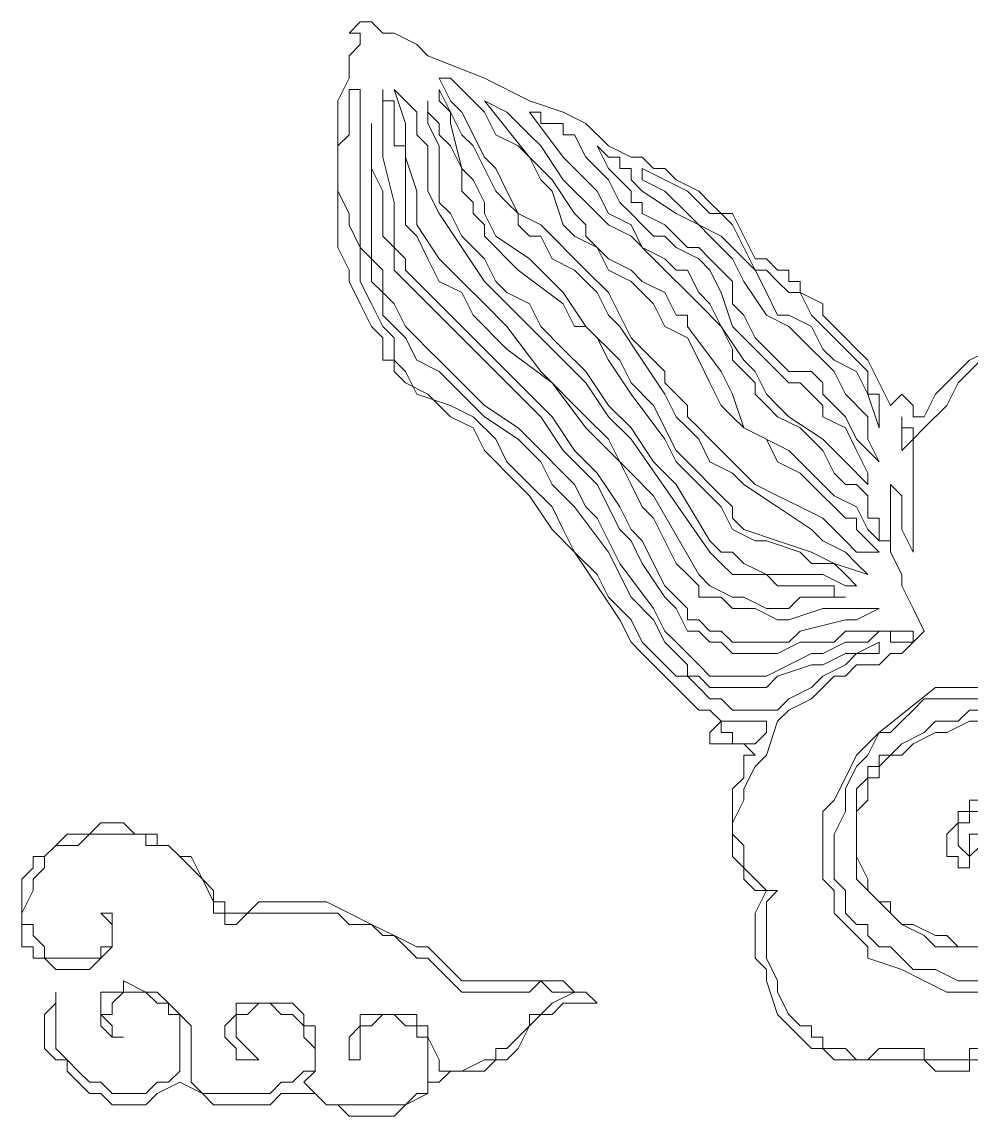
# Model space of a CAD drawing. Extents: x -66030 to 95157, y -13132 to 45879.
# Drawn here: x -16139.9 to -15811.2, y 15108.3 to 15487.1 of the extents above; entities that cross this region are included whole.
import ezdxf

# ---------------------------------------------------------------- set-up
doc = ezdxf.new("R2010")
doc.units = 0
doc.header["$LTSCALE"] = 100
doc.header["$MEASUREMENT"] = 0
doc.layers.get('0').update_dxf_attribs({"linetype": 'CONTINUOUS'})

msp = doc.modelspace()

# ---------------------------------------------------------------- linework, layer by layer
at = {"lineweight": 0}
for points in [[(-15807.91, 15127.79), (-15811.81, 15127.79), (-15811.81, 15123.88), (-15815.72, 15123.88), (-15815.72, 15123.88), (-15819.63, 15123.88), (-15819.63, 15123.88), (-15823.53, 15123.88), (-15827.44, 15127.79), (-15831.34, 15127.79), (-15835.25, 15127.79), (-15835.25, 15127.79), (-15839.16, 15127.79), (-15843.06, 15127.79), (-15846.97, 15127.79), (-15850.87, 15127.79), (-15858.69, 15127.79), (-15862.59, 15131.69), (-15866.5, 15131.69), (-15870.4, 15135.6), (-15870.4, 15135.6), (-15874.31, 15139.51), (-15874.31, 15139.51), (-15878.22, 15143.41), (-15882.12, 15155.13), (-15882.12, 15159.04), (-15886.03, 15162.94), (-15886.03, 15170.75), (-15886.03, 15174.66), (-15886.03, 15178.57), (-15882.12, 15186.38), (-15886.03, 15186.38), (-15889.93, 15190.28), (-15889.93, 15190.28), (-15889.93, 15194.19), (-15893.84, 15198.1), (-15893.84, 15202), (-15893.84, 15205.91), (-15893.84, 15213.72), (-15893.84, 15213.72), (-15893.84, 15217.63), (-15893.84, 15221.53), (-15889.93, 15225.44), (-15889.93, 15229.34), (-15889.93, 15233.25), (-15886.03, 15233.25), (-15889.93, 15237.16), (-15893.84, 15237.16), (-15897.75, 15237.16), (-15897.75, 15237.16), (-15901.65, 15237.16), (-15901.65, 15241.06), (-15897.75, 15244.97), (-15901.65, 15248.87), (-15905.56, 15248.87), (-15909.46, 15252.78), (-15913.37, 15256.69), (-15917.28, 15260.59), (-15917.28, 15260.59), (-15925.09, 15268.4), (-15928.99, 15272.31), (-15932.9, 15280.12), (-15940.71, 15291.84), (-15948.52, 15303.56), (-15956.33, 15311.37), (-15964.15, 15323.09), (-15968.05, 15326.99), (-15971.96, 15330.9), (-15975.86, 15334.81), (-15979.77, 15338.71), (-15983.68, 15346.52), (-15991.49, 15350.43), (-15995.39, 15354.34), (-15999.3, 15358.24), (-16007.11, 15362.15), (-16011.02, 15366.05), (-16011.02, 15369.96), (-16014.92, 15369.96), (-16014.92, 15377.77), (-16018.83, 15381.68), (-16022.74, 15389.49), (-16026.64, 15397.3), (-16026.64, 15401.21), (-16030.55, 15409.02), (-16030.55, 15412.92), (-16030.55, 15420.74), (-16030.55, 15428.55), (-16030.55, 15436.36), (-16030.55, 15440.27), (-16030.55, 15448.08), (-16030.55, 15455.89), (-16030.55, 15459.8), (-16026.64, 15467.61), (-16026.64, 15475.42), (-16022.74, 15479.33), (-16022.74, 15483.23), (-16026.64, 15483.23), (-16026.64, 15483.23), (-16022.74, 15487.14), (-16018.83, 15487.14), (-16014.92, 15483.23), (-16014.92, 15483.23), (-16011.02, 15483.23), (-16003.21, 15479.33), (-15999.3, 15475.42)], [(-16003.21, 15479.33), (-15999.3, 15475.42), (-15979.77, 15467.61), (-15964.15, 15459.8), (-15952.43, 15455.89), (-15944.62, 15451.98), (-15936.81, 15444.17), (-15928.99, 15440.27), (-15925.09, 15440.27), (-15921.18, 15436.36), (-15917.28, 15436.36), (-15913.37, 15432.45), (-15905.56, 15428.55), (-15901.65, 15424.64), (-15901.65, 15424.64), (-15897.75, 15420.74), (-15893.84, 15420.74), (-15889.93, 15412.92), (-15886.03, 15405.11), (-15882.12, 15405.11), (-15878.22, 15401.21), (-15874.31, 15401.21), (-15874.31, 15397.3), (-15870.4, 15397.3), (-15870.4, 15393.39), (-15862.59, 15389.49), (-15862.59, 15385.58), (-15858.69, 15381.68), (-15858.69, 15381.68), (-15854.78, 15377.77), (-15850.87, 15373.86), (-15846.97, 15369.96), (-15843.06, 15362.15), (-15839.16, 15354.34), (-15839.16, 15354.34), (-15839.16, 15354.34), (-15835.25, 15358.24), (-15835.25, 15358.24), (-15835.25, 15358.24), (-15835.25, 15358.24), (-15831.34, 15354.34), (-15831.34, 15354.34), (-15831.34, 15350.43), (-15831.34, 15350.43), (-15831.34, 15350.43), (-15827.44, 15350.43), (-15827.44, 15350.43), (-15823.53, 15358.24), (-15819.63, 15362.15), (-15815.72, 15366.05), (-15811.81, 15369.96), (-15804, 15373.86)], [(-15792.28, 15131.69), (-15811.81, 15131.69), (-15811.81, 15131.69), (-15811.81, 15127.79), (-15815.72, 15127.79), (-15815.72, 15127.79), (-15819.63, 15127.79), (-15823.53, 15127.79), (-15827.44, 15127.79), (-15827.44, 15131.69), (-15827.44, 15131.69), (-15831.34, 15131.69), (-15831.34, 15131.69), (-15835.25, 15131.69), (-15839.16, 15131.69), (-15843.06, 15131.69), (-15846.97, 15127.79), (-15850.87, 15127.79), (-15850.87, 15127.79), (-15854.78, 15131.69), (-15854.78, 15131.69), (-15858.69, 15131.69), (-15862.59, 15131.69), (-15862.59, 15135.6), (-15866.5, 15135.6), (-15866.5, 15139.51), (-15870.4, 15139.51), (-15874.31, 15143.41), (-15878.22, 15151.22), (-15878.22, 15155.13), (-15882.12, 15162.94), (-15882.12, 15166.85), (-15882.12, 15170.75), (-15882.12, 15170.75), (-15882.12, 15174.66), (-15882.12, 15178.57), (-15882.12, 15182.47), (-15878.22, 15186.38), (-15882.12, 15186.38), (-15886.03, 15190.28), (-15889.93, 15194.19), (-15889.93, 15194.19), (-15889.93, 15198.1), (-15889.93, 15198.1), (-15889.93, 15202), (-15893.84, 15205.91), (-15893.84, 15209.81), (-15893.84, 15209.81), (-15889.93, 15217.63), (-15889.93, 15221.53), (-15886.03, 15229.34), (-15882.12, 15233.25), (-15878.22, 15244.97), (-15874.31, 15248.87), (-15874.31, 15248.87), (-15866.5, 15252.78), (-15862.59, 15256.69), (-15858.69, 15260.59), (-15854.78, 15260.59), (-15850.87, 15264.5), (-15843.06, 15264.5), (-15839.16, 15268.4), (-15835.25, 15268.4), (-15831.34, 15272.31), (-15835.25, 15272.31), (-15835.25, 15272.31), (-15839.16, 15272.31), (-15839.16, 15276.22), (-15843.06, 15276.22), (-15846.97, 15272.31), (-15854.78, 15272.31), (-15862.59, 15268.4), (-15866.5, 15268.4), (-15874.31, 15264.5), (-15882.12, 15260.59), (-15889.93, 15260.59), (-15893.84, 15260.59), (-15897.75, 15260.59), (-15901.65, 15260.59), (-15905.56, 15264.5), (-15909.46, 15268.4), (-15909.46, 15268.4), (-15913.37, 15272.31), (-15917.28, 15276.22), (-15921.18, 15284.03), (-15932.9, 15299.65), (-15936.81, 15307.46), (-15940.71, 15315.28), (-15944.62, 15319.18), (-15948.52, 15326.99), (-15952.43, 15330.9), (-15960.24, 15338.71), (-15964.15, 15342.62), (-15968.05, 15346.52), (-15979.77, 15354.34), (-15987.58, 15362.15), (-15995.39, 15369.96), (-15999.3, 15373.86), (-16003.21, 15377.77), (-16007.11, 15381.68), (-16011.02, 15389.49), (-16014.92, 15393.39), (-16014.92, 15401.21), (-16018.83, 15405.11), (-16018.83, 15412.92), (-16018.83, 15416.83), (-16018.83, 15428.55), (-16018.83, 15436.36), (-16018.83, 15444.17), (-16018.83, 15451.98), (-16018.83, 15448.08), (-16018.83, 15448.08), (-16018.83, 15436.36), (-16014.92, 15428.55), (-16014.92, 15420.74), (-16014.92, 15412.92), (-16011.02, 15409.02), (-16011.02, 15401.21), (-16007.11, 15397.3), (-16007.11, 15397.3), (-15995.39, 15385.58), (-15983.68, 15373.86), (-15971.96, 15362.15), (-15960.24, 15350.43), (-15952.43, 15338.71), (-15940.71, 15326.99), (-15932.9, 15311.37), (-15928.99, 15307.46), (-15925.09, 15299.65), (-15917.28, 15287.93), (-15913.37, 15284.03), (-15909.46, 15276.22), (-15905.56, 15276.22), (-15901.65, 15272.31), (-15901.65, 15272.31), (-15897.75, 15272.31), (-15893.84, 15268.4), (-15893.84, 15268.4), (-15889.93, 15268.4), (-15886.03, 15268.4), (-15878.22, 15268.4), (-15870.4, 15272.31), (-15858.69, 15272.31), (-15854.78, 15276.22), (-15846.97, 15276.22), (-15839.16, 15276.22), (-15835.25, 15276.22), (-15835.25, 15276.22), (-15831.34, 15276.22), (-15831.34, 15272.31), (-15827.44, 15276.22), (-15827.44, 15276.22), (-15831.34, 15284.03), (-15835.25, 15291.84), (-15835.25, 15295.75), (-15839.16, 15303.56), (-15839.16, 15307.46), (-15839.16, 15315.28), (-15839.16, 15319.18), (-15839.16, 15319.18), (-15839.16, 15323.09), (-15839.16, 15323.09), (-15839.16, 15323.09), (-15839.16, 15326.99), (-15835.25, 15323.09), (-15835.25, 15315.28), (-15835.25, 15311.37), (-15831.34, 15303.56), (-15831.34, 15303.56), (-15831.34, 15307.46), (-15831.34, 15307.46), (-15831.34, 15319.18), (-15831.34, 15323.09), (-15831.34, 15326.99), (-15831.34, 15334.81), (-15831.34, 15338.71), (-15831.34, 15342.62), (-15827.44, 15346.52), (-15819.63, 15354.34), (-15815.72, 15362.15), (-15811.81, 15366.05), (-15807.91, 15369.96)], [(-15807.91, 15256.69), (-15811.81, 15256.69), (-15815.72, 15256.69), (-15819.63, 15256.69), (-15823.53, 15256.69), (-15843.06, 15241.06), (-15846.97, 15237.16), (-15850.87, 15233.25), (-15854.78, 15225.44), (-15858.69, 15217.63), (-15862.59, 15213.72), (-15862.59, 15205.91), (-15862.59, 15202), (-15862.59, 15198.1), (-15862.59, 15194.19), (-15862.59, 15190.28), (-15858.69, 15186.38), (-15858.69, 15182.47), (-15858.69, 15178.57), (-15854.78, 15174.66), (-15854.78, 15174.66), (-15850.87, 15170.75), (-15846.97, 15166.85), (-15846.97, 15162.94), (-15835.25, 15159.04), (-15827.44, 15155.13), (-15819.63, 15151.22), (-15815.72, 15151.22), (-15811.81, 15151.22), (-15807.91, 15151.22)], [(-15807.91, 15155.13), (-15815.72, 15155.13), (-15823.53, 15159.04), (-15831.34, 15159.04), (-15835.25, 15162.94), (-15839.16, 15166.85), (-15843.06, 15166.85), (-15846.97, 15170.75), (-15846.97, 15174.66), (-15850.87, 15174.66), (-15854.78, 15178.57), (-15854.78, 15182.47), (-15854.78, 15186.38), (-15858.69, 15190.28), (-15858.69, 15194.19), (-15858.69, 15198.1), (-15858.69, 15202), (-15858.69, 15205.91), (-15858.69, 15205.91), (-15854.78, 15213.72), (-15854.78, 15221.53), (-15850.87, 15229.34), (-15846.97, 15233.25), (-15843.06, 15241.06), (-15839.16, 15241.06), (-15835.25, 15244.97), (-15831.34, 15248.87), (-15827.44, 15252.78), (-15823.53, 15252.78), (-15819.63, 15252.78), (-15815.72, 15252.78), (-15811.81, 15252.78), (-15807.91, 15252.78)], [(-15807.91, 15248.87), (-15811.81, 15248.87), (-15815.72, 15244.97), (-15823.53, 15244.97), (-15827.44, 15241.06), (-15835.25, 15237.16), (-15839.16, 15233.25), (-15843.06, 15233.25), (-15843.06, 15229.34), (-15846.97, 15229.34), (-15846.97, 15225.44), (-15850.87, 15221.53), (-15850.87, 15217.63), (-15850.87, 15213.72), (-15850.87, 15209.81), (-15850.87, 15205.91), (-15850.87, 15198.1), (-15850.87, 15194.19), (-15850.87, 15190.28), (-15846.97, 15186.38), (-15843.06, 15182.47), (-15839.16, 15178.57), (-15835.25, 15174.66), (-15827.44, 15170.75), (-15823.53, 15166.85), (-15815.72, 15166.85), (-15811.81, 15166.85), (-15804, 15166.85)], [(-15804, 15244.97), (-15811.81, 15244.97), (-15819.63, 15241.06), (-15823.53, 15241.06), (-15831.34, 15237.16), (-15835.25, 15233.25), (-15839.16, 15233.25), (-15843.06, 15229.34), (-15843.06, 15225.44), (-15846.97, 15225.44), (-15846.97, 15221.53), (-15846.97, 15217.63), (-15850.87, 15213.72), (-15850.87, 15205.91), (-15850.87, 15202), (-15850.87, 15198.1), (-15846.97, 15190.28), (-15846.97, 15186.38), (-15843.06, 15182.47), (-15839.16, 15182.47), (-15839.16, 15178.57), (-15835.25, 15174.66), (-15831.34, 15174.66), (-15823.53, 15170.75), (-15819.63, 15170.75), (-15815.72, 15166.85), (-15807.91, 15166.85)], [(-15807.91, 15202), (-15811.81, 15198.1), (-15811.81, 15198.1), (-15811.81, 15194.19), (-15815.72, 15194.19), (-15815.72, 15198.1), (-15819.63, 15198.1), (-15819.63, 15202), (-15819.63, 15205.91), (-15819.63, 15205.91), (-15819.63, 15205.91), (-15815.72, 15209.81), (-15815.72, 15213.72), (-15815.72, 15213.72), (-15811.81, 15213.72), (-15811.81, 15217.63), (-15807.91, 15217.63)], [(-15807.91, 15205.91), (-15811.81, 15205.91), (-15811.81, 15202), (-15811.81, 15198.1), (-15811.81, 15198.1), (-15815.72, 15202), (-15815.72, 15202), (-15815.72, 15205.91), (-15815.72, 15205.91), (-15815.72, 15205.91), (-15815.72, 15209.81), (-15811.81, 15209.81), (-15811.81, 15213.72), (-15807.91, 15213.72)]]:
    msp.add_lwpolyline(points, dxfattribs=at)
for points in [[(-15975.86, 15448.08), (-15968.05, 15444.17), (-15964.15, 15440.27), (-15960.24, 15432.45), (-15956.33, 15428.55), (-15952.43, 15416.83), (-15948.52, 15412.92), (-15940.71, 15409.02), (-15936.81, 15401.21), (-15928.99, 15397.3), (-15921.18, 15389.49), (-15917.28, 15381.68), (-15909.46, 15377.77), (-15905.56, 15369.96), (-15901.65, 15362.15), (-15897.75, 15354.34), (-15893.84, 15350.43), (-15889.93, 15346.52), (-15882.12, 15342.62), (-15878.22, 15334.81), (-15870.4, 15330.9), (-15862.59, 15323.09), (-15858.69, 15319.18), (-15854.78, 15315.28), (-15850.87, 15315.28), (-15850.87, 15311.37), (-15846.97, 15307.46), (-15843.06, 15303.56), (-15846.97, 15303.56), (-15850.87, 15303.56), (-15854.78, 15307.46), (-15858.69, 15311.37), (-15862.59, 15315.28), (-15870.4, 15319.18), (-15878.22, 15323.09), (-15886.03, 15326.99), (-15893.84, 15334.81), (-15901.65, 15342.62), (-15905.56, 15346.52), (-15909.46, 15350.43), (-15909.46, 15354.34), (-15913.37, 15358.24), (-15917.28, 15362.15), (-15917.28, 15366.05), (-15928.99, 15377.77), (-15932.9, 15385.58), (-15936.81, 15393.39), (-15944.62, 15401.21), (-15948.52, 15405.11), (-15956.33, 15412.92), (-15960.24, 15416.83), (-15968.05, 15420.74), (-15971.96, 15428.55), (-15975.86, 15436.36), (-15979.77, 15440.27), (-15987.58, 15455.89), (-15991.49, 15459.8), (-15995.39, 15467.61), (-15991.49, 15467.61), (-15987.58, 15463.7), (-15987.58, 15463.7), (-15983.68, 15459.8), (-15979.77, 15455.89), (-15975.86, 15448.08)], [(-16022.74, 15463.7), (-16022.74, 15436.36), (-16022.74, 15424.64), (-16022.74, 15416.83), (-16022.74, 15409.02), (-16018.83, 15405.11), (-16018.83, 15397.3), (-16014.92, 15393.39), (-16014.92, 15385.58), (-16011.02, 15381.68), (-16007.11, 15377.77), (-16003.21, 15369.96), (-15995.39, 15366.05), (-15991.49, 15362.15), (-15987.58, 15358.24), (-15979.77, 15350.43), (-15968.05, 15342.62), (-15964.15, 15338.71), (-15960.24, 15334.81), (-15956.33, 15326.99), (-15948.52, 15319.18), (-15936.81, 15303.56), (-15928.99, 15287.93), (-15921.18, 15280.12), (-15917.28, 15272.31), (-15913.37, 15268.4), (-15909.46, 15264.5), (-15909.46, 15260.59), (-15905.56, 15260.59), (-15901.65, 15256.69), (-15897.75, 15256.69), (-15893.84, 15256.69), (-15889.93, 15256.69), (-15882.12, 15256.69), (-15878.22, 15260.59), (-15866.5, 15264.5), (-15862.59, 15264.5), (-15854.78, 15268.4), (-15850.87, 15268.4), (-15843.06, 15272.31), (-15843.06, 15268.4), (-15846.97, 15268.4), (-15850.87, 15268.4), (-15854.78, 15264.5), (-15862.59, 15260.59), (-15866.5, 15256.69), (-15874.31, 15252.78), (-15878.22, 15248.87), (-15882.12, 15248.87), (-15886.03, 15248.87), (-15889.93, 15248.87), (-15893.84, 15248.87), (-15897.75, 15252.78), (-15901.65, 15252.78), (-15905.56, 15256.69), (-15909.46, 15260.59), (-15913.37, 15260.59), (-15917.28, 15264.5), (-15925.09, 15272.31), (-15928.99, 15280.12), (-15936.81, 15287.93), (-15940.71, 15295.75), (-15948.52, 15303.56), (-15952.43, 15311.37), (-15956.33, 15319.18), (-15964.15, 15326.99), (-15971.96, 15334.81), (-15975.86, 15342.62), (-15983.68, 15350.43), (-15991.49, 15354.34), (-16003.21, 15358.24), (-16007.11, 15366.05), (-16011.02, 15369.96), (-16011.02, 15377.77), (-16014.92, 15381.68), (-16018.83, 15389.49), (-16022.74, 15397.3), (-16022.74, 15401.21), (-16022.74, 15409.02), (-16026.64, 15416.83), (-16026.64, 15420.74), (-16030.55, 15428.55), (-16030.55, 15436.36), (-16030.55, 15444.17), (-16026.64, 15448.08), (-16026.64, 15455.89), (-16026.64, 15463.7), (-16022.74, 15463.7)], [(-16007.11, 15444.17), (-16007.11, 15436.36), (-16007.11, 15428.55), (-16007.11, 15420.74), (-16007.11, 15416.83), (-16003.21, 15412.92), (-15999.3, 15405.11), (-15995.39, 15397.3), (-15987.58, 15393.39), (-15983.68, 15385.58), (-15971.96, 15373.86), (-15956.33, 15362.15), (-15944.62, 15346.52), (-15940.71, 15342.62), (-15932.9, 15334.81), (-15928.99, 15326.99), (-15925.09, 15319.18), (-15921.18, 15315.28), (-15917.28, 15307.46), (-15913.37, 15299.65), (-15909.46, 15295.75), (-15905.56, 15291.84), (-15905.56, 15287.93), (-15897.75, 15287.93), (-15893.84, 15284.03), (-15889.93, 15284.03), (-15886.03, 15284.03), (-15878.22, 15280.12), (-15874.31, 15280.12), (-15862.59, 15284.03), (-15858.69, 15284.03), (-15854.78, 15284.03), (-15846.97, 15284.03), (-15843.06, 15284.03), (-15850.87, 15280.12), (-15854.78, 15280.12), (-15870.4, 15276.22), (-15874.31, 15272.31), (-15882.12, 15272.31), (-15886.03, 15272.31), (-15889.93, 15272.31), (-15889.93, 15272.31), (-15893.84, 15272.31), (-15897.75, 15276.22), (-15901.65, 15276.22), (-15905.56, 15280.12), (-15909.46, 15280.12), (-15909.46, 15284.03), (-15913.37, 15287.93), (-15917.28, 15291.84), (-15925.09, 15307.46), (-15928.99, 15311.37), (-15932.9, 15319.18), (-15940.71, 15330.9), (-15948.52, 15338.71), (-15956.33, 15350.43), (-15964.15, 15358.24), (-15983.68, 15377.77), (-16003.21, 15397.3), (-16003.21, 15397.3), (-16007.11, 15401.21), (-16007.11, 15405.11), (-16011.02, 15409.02), (-16011.02, 15416.83), (-16011.02, 15424.64), (-16014.92, 15440.27), (-16014.92, 15448.08), (-16014.92, 15455.89), (-16014.92, 15463.7), (-16014.92, 15459.8), (-16011.02, 15459.8), (-16011.02, 15451.98), (-16011.02, 15448.08), (-16011.02, 15444.17), (-16007.11, 15444.17)], [(-15995.39, 15420.74), (-15987.58, 15409.02), (-15979.77, 15397.3), (-15971.96, 15389.49), (-15960.24, 15377.77), (-15952.43, 15369.96), (-15944.62, 15362.15), (-15936.81, 15350.43), (-15928.99, 15342.62), (-15901.65, 15303.56), (-15901.65, 15303.56), (-15897.75, 15299.65), (-15893.84, 15295.75), (-15886.03, 15295.75), (-15882.12, 15295.75), (-15878.22, 15291.84), (-15870.4, 15291.84), (-15858.69, 15291.84), (-15858.69, 15291.84), (-15858.69, 15291.84), (-15858.69, 15287.93), (-15854.78, 15287.93), (-15854.78, 15287.93), (-15870.4, 15287.93), (-15874.31, 15284.03), (-15882.12, 15284.03), (-15889.93, 15287.93), (-15893.84, 15287.93), (-15901.65, 15291.84), (-15901.65, 15291.84), (-15905.56, 15295.75), (-15921.18, 15323.09), (-15928.99, 15330.9), (-15932.9, 15334.81), (-15936.81, 15342.62), (-15944.62, 15350.43), (-15960.24, 15366.05), (-15971.96, 15381.68), (-15979.77, 15389.49), (-15987.58, 15397.3), (-15995.39, 15405.11), (-16003.21, 15416.83), (-16003.21, 15428.55), (-16007.11, 15440.27), (-16007.11, 15451.98), (-16011.02, 15463.7), (-16007.11, 15459.8), (-16007.11, 15459.8), (-16003.21, 15455.89), (-16003.21, 15448.08), (-15999.3, 15444.17), (-15999.3, 15432.45), (-15999.3, 15428.55), (-15995.39, 15420.74)], [(-15960.24, 15412.92), (-15956.33, 15405.11), (-15948.52, 15401.21), (-15944.62, 15397.3), (-15940.71, 15393.39), (-15936.81, 15385.58), (-15932.9, 15381.68), (-15925.09, 15369.96), (-15917.28, 15358.24), (-15913.37, 15350.43), (-15909.46, 15346.52), (-15905.56, 15342.62), (-15901.65, 15334.81), (-15893.84, 15330.9), (-15889.93, 15326.99), (-15878.22, 15319.18), (-15866.5, 15311.37), (-15862.59, 15307.46), (-15854.78, 15303.56), (-15850.87, 15299.65), (-15846.97, 15295.75), (-15858.69, 15299.65), (-15866.5, 15303.56), (-15878.22, 15307.46), (-15889.93, 15311.37), (-15893.84, 15315.28), (-15893.84, 15319.18), (-15897.75, 15323.09), (-15901.65, 15326.99), (-15905.56, 15330.9), (-15913.37, 15338.71), (-15921.18, 15354.34), (-15928.99, 15362.15), (-15932.9, 15369.96), (-15944.62, 15381.68), (-15952.43, 15393.39), (-15964.15, 15405.11), (-15975.86, 15412.92), (-15979.77, 15420.74), (-15979.77, 15424.64), (-15983.68, 15432.45), (-15987.58, 15436.36), (-15991.49, 15451.98), (-15991.49, 15455.89), (-15995.39, 15463.7), (-15995.39, 15459.8), (-15991.49, 15455.89), (-15987.58, 15448.08), (-15983.68, 15444.17), (-15979.77, 15436.36), (-15975.86, 15428.55), (-15971.96, 15424.64), (-15968.05, 15420.74), (-15968.05, 15416.83), (-15964.15, 15412.92), (-15960.24, 15412.92)], [(-15987.58, 15428.55), (-15983.68, 15424.64), (-15983.68, 15420.74), (-15979.77, 15416.83), (-15979.77, 15412.92), (-15975.86, 15409.02), (-15971.96, 15405.11), (-15968.05, 15401.21), (-15952.43, 15389.49), (-15948.52, 15381.68), (-15944.62, 15381.68), (-15940.71, 15377.77), (-15936.81, 15369.96), (-15928.99, 15358.24), (-15917.28, 15342.62), (-15913.37, 15334.81), (-15905.56, 15326.99), (-15897.75, 15319.18), (-15893.84, 15311.37), (-15886.03, 15307.46), (-15882.12, 15307.46), (-15870.4, 15303.56), (-15866.5, 15299.65), (-15858.69, 15299.65), (-15854.78, 15295.75), (-15850.87, 15291.84), (-15850.87, 15291.84), (-15854.78, 15291.84), (-15862.59, 15295.75), (-15874.31, 15295.75), (-15882.12, 15295.75), (-15889.93, 15299.65), (-15889.93, 15299.65), (-15893.84, 15303.56), (-15897.75, 15303.56), (-15901.65, 15307.46), (-15913.37, 15326.99), (-15921.18, 15334.81), (-15928.99, 15346.52), (-15936.81, 15354.34), (-15944.62, 15366.05), (-15952.43, 15373.86), (-15960.24, 15381.68), (-15964.15, 15389.49), (-15971.96, 15393.39), (-15975.86, 15397.3), (-15979.77, 15405.11), (-15983.68, 15409.02), (-15987.58, 15412.92), (-15991.49, 15420.74), (-15995.39, 15424.64), (-15995.39, 15444.17), (-15999.3, 15451.98), (-15999.3, 15455.89), (-15999.3, 15459.8), (-15999.3, 15459.8), (-15999.3, 15455.89), (-15995.39, 15451.98), (-15995.39, 15448.08), (-15991.49, 15444.17), (-15987.58, 15436.36), (-15987.58, 15432.45), (-15987.58, 15428.55)], [(-15940.71, 15420.74), (-15936.81, 15416.83), (-15928.99, 15412.92), (-15921.18, 15405.11), (-15917.28, 15401.21), (-15909.46, 15393.39), (-15905.56, 15389.49), (-15897.75, 15381.68), (-15893.84, 15373.86), (-15893.84, 15369.96), (-15889.93, 15366.05), (-15886.03, 15362.15), (-15886.03, 15358.24), (-15882.12, 15354.34), (-15878.22, 15350.43), (-15870.4, 15346.52), (-15862.59, 15338.71), (-15858.69, 15330.9), (-15854.78, 15326.99), (-15850.87, 15326.99), (-15846.97, 15323.09), (-15846.97, 15315.28), (-15843.06, 15315.28), (-15843.06, 15315.28), (-15843.06, 15311.37), (-15843.06, 15307.46), (-15839.16, 15307.46), (-15843.06, 15307.46), (-15846.97, 15311.37), (-15850.87, 15319.18), (-15858.69, 15323.09), (-15862.59, 15326.99), (-15874.31, 15338.71), (-15889.93, 15346.52), (-15893.84, 15358.24), (-15897.75, 15366.05), (-15909.46, 15381.68), (-15909.46, 15385.58), (-15913.37, 15385.58), (-15917.28, 15393.39), (-15925.09, 15397.3), (-15928.99, 15401.21), (-15936.81, 15405.11), (-15940.71, 15409.02), (-15944.62, 15412.92), (-15944.62, 15416.83), (-15948.52, 15420.74), (-15948.52, 15420.74), (-15956.33, 15432.45), (-15964.15, 15440.27), (-15979.77, 15459.8), (-15979.77, 15459.8), (-15971.96, 15455.89), (-15968.05, 15451.98), (-15964.15, 15448.08), (-15960.24, 15444.17), (-15952.43, 15432.45), (-15940.71, 15420.74)], [(-15917.28, 15412.92), (-15913.37, 15409.02), (-15905.56, 15405.11), (-15901.65, 15401.21), (-15897.75, 15393.39), (-15893.84, 15381.68), (-15886.03, 15373.86), (-15878.22, 15366.05), (-15874.31, 15362.15), (-15870.4, 15362.15), (-15866.5, 15358.24), (-15862.59, 15354.34), (-15862.59, 15350.43), (-15854.78, 15346.52), (-15850.87, 15338.71), (-15846.97, 15330.9), (-15846.97, 15326.99), (-15854.78, 15334.81), (-15862.59, 15342.62), (-15874.31, 15350.43), (-15878.22, 15354.34), (-15882.12, 15358.24), (-15886.03, 15366.05), (-15889.93, 15369.96), (-15897.75, 15381.68), (-15901.65, 15389.49), (-15905.56, 15393.39), (-15909.46, 15401.21), (-15913.37, 15401.21), (-15917.28, 15405.11), (-15925.09, 15409.02), (-15928.99, 15416.83), (-15936.81, 15420.74), (-15940.71, 15428.55), (-15948.52, 15436.36), (-15952.43, 15440.27), (-15964.15, 15455.89), (-15960.24, 15455.89), (-15960.24, 15451.98), (-15952.43, 15451.98), (-15952.43, 15448.08), (-15948.52, 15448.08), (-15944.62, 15440.27), (-15940.71, 15436.36), (-15936.81, 15432.45), (-15932.9, 15424.64), (-15928.99, 15420.74), (-15928.99, 15420.74), (-15925.09, 15416.83), (-15925.09, 15416.83), (-15921.18, 15412.92), (-15917.28, 15412.92)], [(-15925.09, 15428.55), (-15913.37, 15420.74), (-15905.56, 15416.83), (-15901.65, 15412.92), (-15897.75, 15409.02), (-15893.84, 15405.11), (-15889.93, 15397.3), (-15882.12, 15385.58), (-15874.31, 15381.68), (-15870.4, 15377.77), (-15870.4, 15377.77), (-15866.5, 15373.86), (-15862.59, 15369.96), (-15858.69, 15366.05), (-15854.78, 15358.24), (-15846.97, 15350.43), (-15846.97, 15342.62), (-15843.06, 15334.81), (-15843.06, 15334.81), (-15846.97, 15338.71), (-15850.87, 15342.62), (-15854.78, 15350.43), (-15858.69, 15354.34), (-15862.59, 15358.24), (-15862.59, 15362.15), (-15866.5, 15366.05), (-15874.31, 15366.05), (-15878.22, 15369.96), (-15878.22, 15369.96), (-15882.12, 15373.86), (-15882.12, 15373.86), (-15886.03, 15377.77), (-15889.93, 15385.58), (-15893.84, 15389.49), (-15893.84, 15397.3), (-15897.75, 15401.21), (-15901.65, 15405.11), (-15901.65, 15405.11), (-15905.56, 15409.02), (-15909.46, 15409.02), (-15913.37, 15412.92), (-15917.28, 15416.83), (-15925.09, 15420.74), (-15925.09, 15424.64), (-15928.99, 15424.64), (-15928.99, 15428.55), (-15932.9, 15432.45), (-15932.9, 15432.45), (-15936.81, 15436.36), (-15940.71, 15444.17), (-15936.81, 15440.27), (-15932.9, 15440.27), (-15932.9, 15436.36), (-15928.99, 15436.36), (-15928.99, 15432.45), (-15925.09, 15428.55)], [(-15893.84, 15416.83), (-15889.93, 15409.02), (-15886.03, 15401.21), (-15882.12, 15401.21), (-15878.22, 15397.3), (-15874.31, 15393.39), (-15870.4, 15393.39), (-15866.5, 15385.58), (-15862.59, 15381.68), (-15858.69, 15377.77), (-15854.78, 15373.86), (-15850.87, 15369.96), (-15846.97, 15366.05), (-15846.97, 15358.24), (-15843.06, 15358.24), (-15843.06, 15354.34), (-15843.06, 15354.34), (-15843.06, 15354.34), (-15843.06, 15350.43), (-15843.06, 15350.43), (-15843.06, 15346.52), (-15843.06, 15346.52), (-15846.97, 15358.24), (-15850.87, 15366.05), (-15858.69, 15369.96), (-15862.59, 15373.86), (-15866.5, 15381.68), (-15874.31, 15385.58), (-15878.22, 15385.58), (-15882.12, 15393.39), (-15886.03, 15401.21), (-15889.93, 15405.11), (-15897.75, 15412.92), (-15905.56, 15416.83), (-15909.46, 15420.74), (-15917.28, 15428.55), (-15925.09, 15432.45), (-15925.09, 15432.45), (-15925.09, 15432.45), (-15925.09, 15436.36), (-15925.09, 15436.36), (-15917.28, 15432.45), (-15909.46, 15428.55), (-15901.65, 15420.74), (-15897.75, 15420.74), (-15893.84, 15416.83)], [(-15835.25, 15338.71), (-15835.25, 15338.71), (-15835.25, 15338.71), (-15835.25, 15342.62), (-15835.25, 15342.62), (-15835.25, 15346.52), (-15835.25, 15350.43), (-15835.25, 15350.43), (-15835.25, 15346.52), (-15831.34, 15346.52), (-15831.34, 15342.62), (-15831.34, 15342.62), (-15831.34, 15342.62), (-15835.25, 15338.71)], [(-15882.12, 15244.97), (-15882.12, 15244.97), (-15882.12, 15241.06), (-15886.03, 15237.16), (-15886.03, 15237.16), (-15889.93, 15237.16), (-15893.84, 15237.16), (-15893.84, 15237.16), (-15893.84, 15241.06), (-15897.75, 15241.06), (-15897.75, 15241.06), (-15897.75, 15244.97), (-15893.84, 15244.97), (-15893.84, 15244.97), (-15893.84, 15244.97), (-15889.93, 15244.97), (-15886.03, 15244.97), (-15882.12, 15244.97)], [(-16073.51, 15186.38), (-16073.51, 15186.38), (-16073.51, 15182.47), (-16069.61, 15182.47), (-16069.61, 15182.47), (-16069.61, 15178.57), (-16069.61, 15178.57), (-16073.51, 15178.57), (-16073.51, 15182.47), (-16077.42, 15190.28), (-16081.33, 15194.19), (-16085.23, 15198.1), (-16089.14, 15202), (-16096.95, 15202), (-16096.95, 15205.91), (-16100.86, 15205.91), (-16104.76, 15205.91), (-16104.76, 15205.91), (-16112.57, 15205.91), (-16116.48, 15205.91), (-16120.39, 15202), (-16124.29, 15202), (-16128.2, 15202), (-16132.1, 15198.1), (-16132.1, 15194.19), (-16136.01, 15190.28), (-16136.01, 15186.38), (-16139.92, 15178.57), (-16139.92, 15174.66), (-16136.01, 15174.66), (-16136.01, 15170.75), (-16132.1, 15166.85), (-16132.1, 15166.85), (-16132.1, 15162.94), (-16128.2, 15162.94), (-16128.2, 15162.94), (-16124.29, 15162.94), (-16124.29, 15162.94), (-16116.48, 15162.94), (-16112.57, 15162.94), (-16112.57, 15162.94), (-16112.57, 15166.85), (-16108.67, 15166.85), (-16108.67, 15166.85), (-16108.67, 15170.75), (-16108.67, 15174.66), (-16112.57, 15178.57), (-16112.57, 15178.57), (-16112.57, 15178.57), (-16108.67, 15178.57), (-16108.67, 15178.57), (-16108.67, 15174.66), (-16108.67, 15170.75), (-16108.67, 15166.85), (-16108.67, 15166.85), (-16108.67, 15166.85), (-16112.57, 15162.94), (-16112.57, 15162.94), (-16116.48, 15159.04), (-16116.48, 15159.04), (-16124.29, 15159.04), (-16128.2, 15159.04), (-16132.1, 15162.94), (-16136.01, 15162.94), (-16136.01, 15162.94), (-16136.01, 15166.85), (-16139.92, 15166.85), (-16139.92, 15170.75), (-16139.92, 15174.66), (-16139.92, 15178.57), (-16139.92, 15186.38), (-16139.92, 15190.28), (-16136.01, 15194.19), (-16136.01, 15198.1), (-16132.1, 15198.1), (-16128.2, 15202), (-16124.29, 15205.91), (-16116.48, 15205.91), (-16112.57, 15209.81), (-16104.76, 15209.81), (-16100.86, 15205.91), (-16093.04, 15205.91), (-16093.04, 15202), (-16089.14, 15202), (-16085.23, 15198.1), (-16081.33, 15198.1), (-16077.42, 15190.28), (-16073.51, 15186.38)], [(-16003.21, 15166.85), (-15999.3, 15166.85), (-15995.39, 15162.94), (-15991.49, 15159.04), (-15987.58, 15155.13), (-15983.68, 15155.13), (-15979.77, 15155.13), (-15975.86, 15155.13), (-15971.96, 15155.13), (-15968.05, 15155.13), (-15964.15, 15155.13), (-15960.24, 15155.13), (-15956.33, 15155.13), (-15952.43, 15155.13), (-15948.52, 15151.22), (-15944.62, 15151.22), (-15940.71, 15147.32), (-15944.62, 15147.32), (-15944.62, 15147.32), (-15948.52, 15147.32), (-15952.43, 15147.32), (-15956.33, 15143.41), (-15956.33, 15143.41), (-15960.24, 15143.41), (-15964.15, 15139.51), (-15968.05, 15131.69), (-15971.96, 15127.79), (-15971.96, 15127.79), (-15975.86, 15127.79), (-15979.77, 15123.88), (-15979.77, 15123.88), (-15983.68, 15123.88), (-15987.58, 15123.88), (-15991.49, 15123.88), (-15995.39, 15119.98), (-15999.3, 15119.98), (-15999.3, 15119.98), (-15999.3, 15116.07), (-15999.3, 15116.07), (-16007.11, 15112.17), (-16011.02, 15108.26), (-16014.92, 15108.26), (-16018.83, 15108.26), (-16026.64, 15108.26), (-16030.55, 15112.17), (-16034.45, 15112.17), (-16038.36, 15116.07), (-16042.27, 15116.07), (-16042.27, 15116.07), (-16046.17, 15116.07), (-16046.17, 15116.07), (-16050.08, 15116.07), (-16053.98, 15112.17), (-16057.89, 15112.17), (-16061.8, 15112.17), (-16061.8, 15112.17), (-16065.7, 15112.17), (-16073.51, 15112.17), (-16077.42, 15116.07), (-16085.23, 15119.98), (-16093.04, 15116.07), (-16096.95, 15112.17), (-16104.76, 15112.17), (-16108.67, 15112.17), (-16112.57, 15116.07), (-16116.48, 15116.07), (-16120.39, 15119.98), (-16124.29, 15123.88), (-16124.29, 15127.79), (-16128.2, 15127.79), (-16132.1, 15131.69), (-16132.1, 15135.6), (-16132.1, 15139.51), (-16132.1, 15139.51), (-16132.1, 15143.41), (-16128.2, 15147.32), (-16128.2, 15151.22), (-16128.2, 15151.22), (-16128.2, 15147.32), (-16128.2, 15143.41), (-16128.2, 15143.41), (-16128.2, 15139.51), (-16128.2, 15135.6), (-16128.2, 15131.69), (-16124.29, 15127.79), (-16124.29, 15127.79), (-16120.39, 15123.88), (-16116.48, 15119.98), (-16112.57, 15119.98), (-16108.67, 15116.07), (-16104.76, 15116.07), (-16104.76, 15116.07), (-16100.86, 15116.07), (-16096.95, 15116.07), (-16093.04, 15119.98), (-16089.14, 15119.98), (-16089.14, 15119.98), (-16085.23, 15123.88), (-16085.23, 15123.88), (-16085.23, 15131.69), (-16085.23, 15135.6), (-16085.23, 15135.6), (-16085.23, 15139.51), (-16085.23, 15143.41), (-16089.14, 15143.41), (-16089.14, 15147.32), (-16093.04, 15147.32), (-16096.95, 15151.22), (-16100.86, 15151.22), (-16104.76, 15151.22), (-16108.67, 15147.32), (-16108.67, 15147.32), (-16108.67, 15147.32), (-16108.67, 15143.41), (-16112.57, 15143.41), (-16108.67, 15139.51), (-16108.67, 15139.51), (-16108.67, 15135.6), (-16104.76, 15135.6), (-16108.67, 15135.6), (-16108.67, 15135.6), (-16108.67, 15135.6), (-16112.57, 15139.51), (-16112.57, 15143.41), (-16112.57, 15147.32), (-16112.57, 15147.32), (-16112.57, 15147.32), (-16112.57, 15151.22), (-16108.67, 15151.22), (-16104.76, 15151.22), (-16104.76, 15155.13), (-16096.95, 15151.22), (-16093.04, 15151.22), (-16089.14, 15147.32), (-16089.14, 15147.32), (-16085.23, 15143.41), (-16085.23, 15143.41), (-16081.33, 15139.51), (-16081.33, 15139.51), (-16081.33, 15135.6), (-16081.33, 15135.6), (-16081.33, 15131.69), (-16081.33, 15127.79), (-16081.33, 15123.88), (-16081.33, 15119.98), (-16081.33, 15119.98), (-16081.33, 15119.98), (-16077.42, 15116.07), (-16077.42, 15116.07), (-16073.51, 15116.07), (-16069.61, 15116.07), (-16065.7, 15116.07), (-16061.8, 15116.07), (-16057.89, 15116.07), (-16053.98, 15116.07), (-16050.08, 15119.98), (-16046.17, 15119.98), (-16042.27, 15123.88), (-16038.36, 15123.88), (-16038.36, 15127.79), (-16038.36, 15127.79), (-16038.36, 15131.69), (-16042.27, 15135.6), (-16042.27, 15139.51), (-16046.17, 15143.41), (-16050.08, 15143.41), (-16053.98, 15147.32), (-16057.89, 15147.32), (-16057.89, 15147.32), (-16061.8, 15143.41), (-16061.8, 15143.41), (-16065.7, 15143.41), (-16065.7, 15139.51), (-16065.7, 15135.6), (-16065.7, 15135.6), (-16065.7, 15135.6), (-16057.89, 15127.79), (-16061.8, 15127.79), (-16061.8, 15127.79), (-16065.7, 15127.79), (-16065.7, 15131.69), (-16065.7, 15131.69), (-16069.61, 15135.6), (-16069.61, 15139.51), (-16065.7, 15143.41), (-16065.7, 15143.41), (-16065.7, 15147.32), (-16061.8, 15147.32), (-16061.8, 15147.32), (-16057.89, 15147.32), (-16057.89, 15147.32), (-16053.98, 15147.32), (-16050.08, 15147.32), (-16046.17, 15147.32), (-16042.27, 15143.41), (-16042.27, 15143.41), (-16042.27, 15139.51), (-16038.36, 15139.51), (-16038.36, 15135.6), (-16038.36, 15135.6), (-16038.36, 15131.69), (-16038.36, 15127.79), (-16038.36, 15127.79), (-16038.36, 15123.88), (-16038.36, 15123.88), (-16042.27, 15119.98), (-16042.27, 15119.98), (-16038.36, 15116.07), (-16038.36, 15116.07), (-16034.45, 15112.17), (-16030.55, 15112.17), (-16026.64, 15112.17), (-16022.74, 15112.17), (-16014.92, 15112.17), (-16011.02, 15112.17), (-16007.11, 15112.17), (-16003.21, 15116.07), (-15999.3, 15116.07), (-15999.3, 15119.98), (-15999.3, 15123.88), (-15999.3, 15127.79), (-15999.3, 15131.69), (-15999.3, 15135.6), (-16003.21, 15135.6), (-16003.21, 15139.51), (-16003.21, 15139.51), (-16007.11, 15139.51), (-16011.02, 15143.41), (-16014.92, 15143.41), (-16018.83, 15139.51), (-16018.83, 15139.51), (-16022.74, 15139.51), (-16022.74, 15135.6), (-16022.74, 15135.6), (-16022.74, 15131.69), (-16022.74, 15127.79), (-16022.74, 15127.79), (-16022.74, 15127.79), (-16026.64, 15127.79), (-16026.64, 15131.69), (-16026.64, 15131.69), (-16026.64, 15135.6), (-16026.64, 15135.6), (-16022.74, 15139.51), (-16022.74, 15139.51), (-16022.74, 15143.41), (-16018.83, 15143.41), (-16018.83, 15143.41), (-16014.92, 15143.41), (-16011.02, 15143.41), (-16007.11, 15143.41), (-16003.21, 15143.41), (-16003.21, 15139.51), (-15999.3, 15139.51), (-15999.3, 15135.6), (-15999.3, 15135.6), (-15995.39, 15127.79), (-15995.39, 15127.79), (-15995.39, 15127.79), (-15995.39, 15123.88), (-15995.39, 15123.88), (-15991.49, 15123.88), (-15991.49, 15123.88), (-15987.58, 15123.88), (-15979.77, 15127.79), (-15975.86, 15127.79), (-15975.86, 15131.69), (-15971.96, 15131.69), (-15968.05, 15135.6), (-15964.15, 15139.51), (-15964.15, 15143.41), (-15960.24, 15143.41), (-15956.33, 15147.32), (-15948.52, 15151.22), (-15952.43, 15151.22), (-15956.33, 15151.22), (-15956.33, 15151.22), (-15960.24, 15155.13), (-15964.15, 15151.22), (-15968.05, 15151.22), (-15975.86, 15151.22), (-15979.77, 15151.22), (-15983.68, 15151.22), (-15983.68, 15151.22), (-15987.58, 15151.22), (-15991.49, 15155.13), (-15995.39, 15159.04), (-15999.3, 15162.94), (-16003.21, 15162.94), (-16007.11, 15166.85), (-16011.02, 15170.75), (-16014.92, 15170.75), (-16018.83, 15174.66), (-16026.64, 15174.66), (-16030.55, 15178.57), (-16034.45, 15178.57), (-16042.27, 15178.57), (-16046.17, 15178.57), (-16050.08, 15178.57), (-16057.89, 15178.57), (-16061.8, 15178.57), (-16065.7, 15174.66), (-16069.61, 15174.66), (-16069.61, 15178.57), (-16065.7, 15178.57), (-16061.8, 15178.57), (-16057.89, 15182.47), (-16053.98, 15182.47), (-16050.08, 15182.47), (-16046.17, 15182.47), (-16042.27, 15182.47), (-16034.45, 15182.47), (-16026.64, 15178.57), (-16018.83, 15174.66), (-16011.02, 15170.75), (-16003.21, 15166.85)]]:
    msp.add_lwpolyline(points, close=True, dxfattribs=at)

doc.saveas('drawing.dxf')
